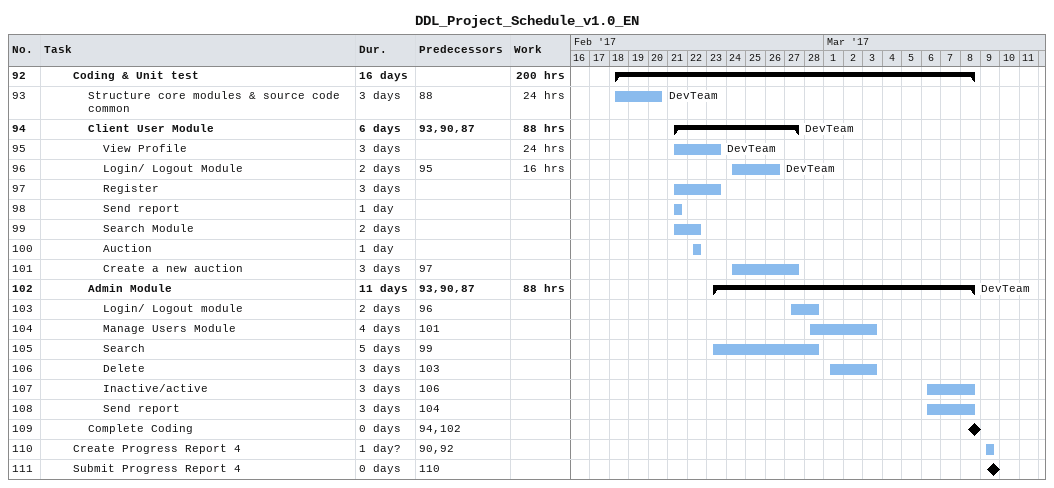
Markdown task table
DDL_Project_Schedule_v1.0_EN

| ID | Level | Task | Duration | Start | Finish | Predecessors | Resources | Work (h) |
|---|---|---|---|---|---|---|---|---|
| 92 | 3 | **Coding & Unit test** | 16d | 2017-02-18 | 2017-03-08 |  |  | 200 |
| 93 | 4 | Structure core modules & source code common | 3d | 2017-02-18 | 2017-02-20 | 88 | DevTeam | 24 |
| 94 | 4 | **Client User Module** | 6d | 2017-02-21 | 2017-02-27 | 93, 90, 87 | DevTeam | 88 |
| 95 | 5 | View Profile | 3d | 2017-02-21 | 2017-02-23 |  | DevTeam | 24 |
| 96 | 5 | Login/ Logout Module | 2d | 2017-02-24 | 2017-02-26 | 95 | DevTeam | 16 |
| 97 | 5 | Register | 3d | 2017-02-21 | 2017-02-23 |  |  |  |
| 98 | 5 | Send report | 1d | 2017-02-21 | 2017-02-21 |  |  |  |
| 99 | 5 | Search Module | 2d | 2017-02-21 | 2017-02-22 |  |  |  |
| 100 | 5 | Auction | 1d | 2017-02-22 | 2017-02-22 |  |  |  |
| 101 | 5 | Create a new auction | 3d | 2017-02-24 | 2017-02-27 | 97 |  |  |
| 102 | 4 | **Admin Module** | 11d | 2017-02-23 | 2017-03-08 | 93, 90, 87 | DevTeam | 88 |
| 103 | 5 | Login/ Logout module | 2d | 2017-02-27 | 2017-02-28 | 96 |  |  |
| 104 | 5 | Manage Users Module | 4d | 2017-02-28 | 2017-03-03 | 101 |  |  |
| 105 | 5 | Search | 5d | 2017-02-23 | 2017-02-28 | 99 |  |  |
| 106 | 5 | Delete | 3d | 2017-03-01 | 2017-03-03 | 103 |  |  |
| 107 | 5 | Inactive/active | 3d | 2017-03-06 | 2017-03-08 | 106 |  |  |
| 108 | 5 | Send report | 3d | 2017-03-06 | 2017-03-08 | 104 |  |  |
| 109 | 4 | Complete Coding | 0d | 2017-03-08 | 2017-03-08 | 94, 102 |  |  |
| 110 | 3 | Create Progress Report 4 | 1d? | 2017-03-09 | 2017-03-09 | 90, 92 |  |  |
| 111 | 3 | Submit Progress Report 4 | 0d | 2017-03-09 | 2017-03-09 | 110 |  |  |
